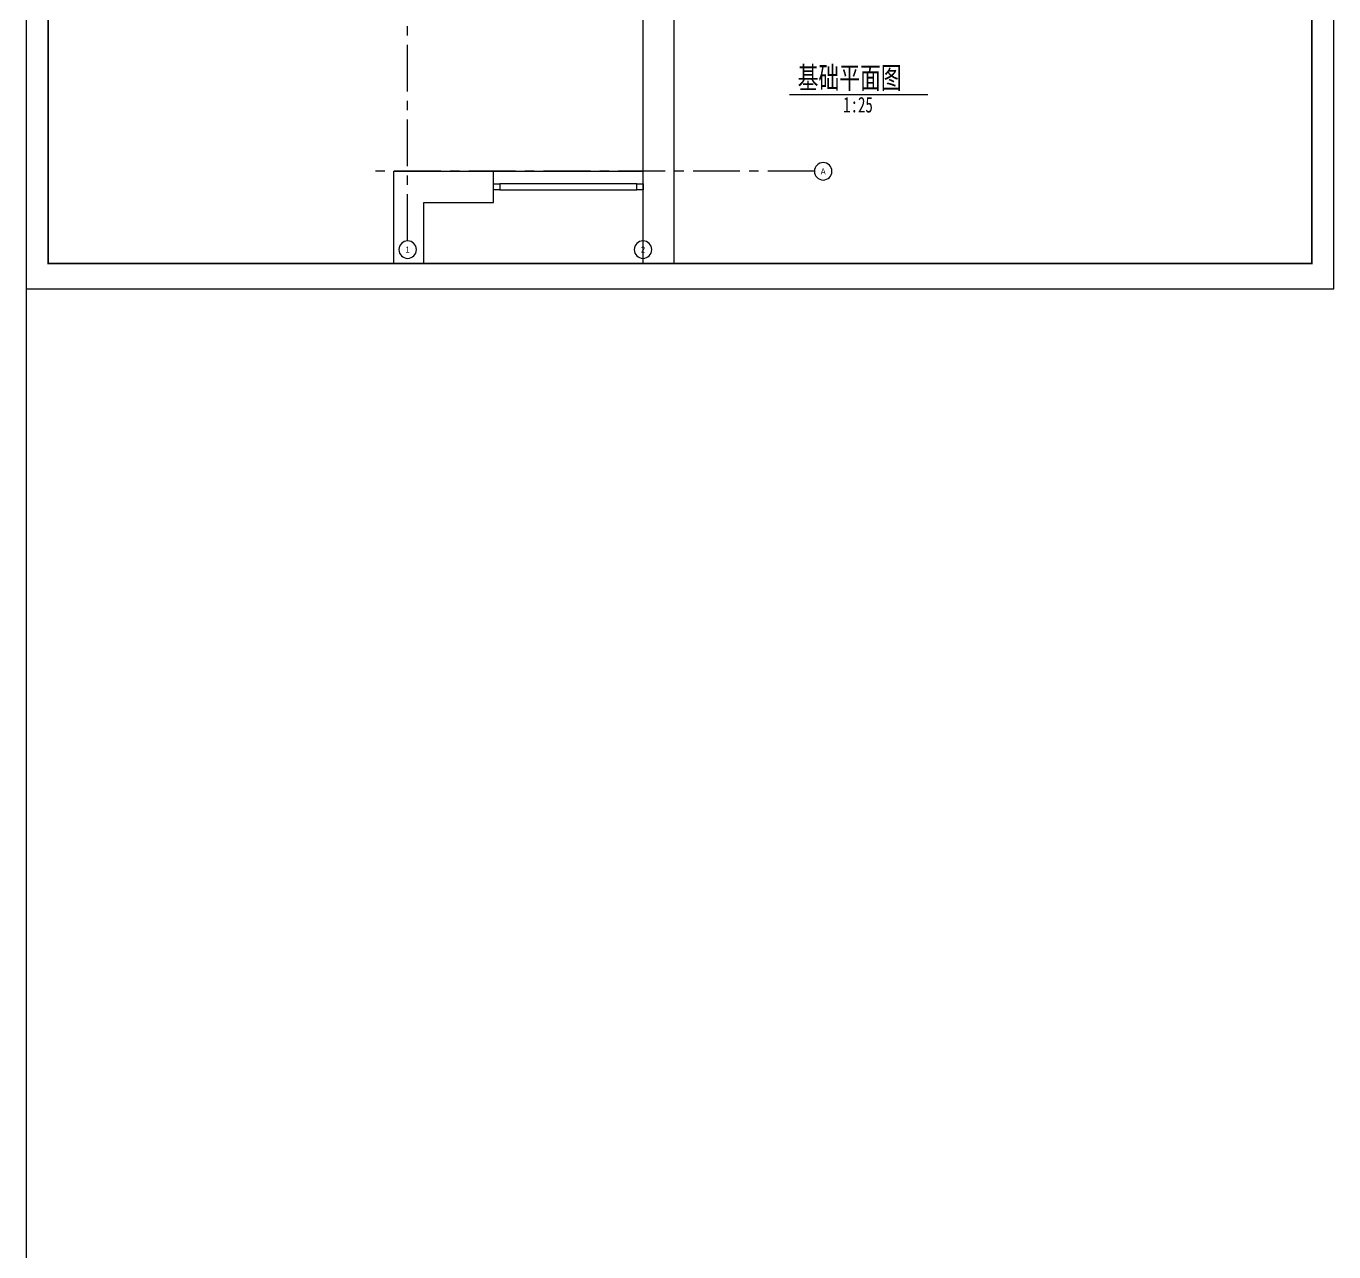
# Model space of a CAD drawing. Extents: x -40040 to 35635, y -182662 to -38118.
# Drawn here: x -8997 to 1504, y -110703 to -100862 of the extents above; entities that cross this region are included whole.
import ezdxf
from ezdxf.enums import TextEntityAlignment as Align

# ---------------------------------------------------------------- set-up
doc = ezdxf.new("R2010")
doc.units = 0
doc.header["$LTSCALE"] = 1000
doc.header["$MEASUREMENT"] = 0
doc.linetypes.add('CENTER', pattern=[2, 1.25, -0.25, 0.25, -0.25])
for name, color, linetype in [('A', 163, 'CENTER'), ('A-ANNO-DIMS', 6, 'Continuous'), ('A-ANNO-NOTE', 4, 'Continuous'), ('A-DOOR-FULL', 25, 'Continuous'), ('A-FLOR-STRS', 54, 'Continuous'), ('A-FURN-PATT-251', 251, 'Continuous'), ('S-GRID-IDEN', 4, 'Continuous'), ('核对', 2, 'Continuous')]:
    doc.layers.add(name, color=color, linetype=linetype)
doc.layers.add('A-ANNO-NPLT', color=250, linetype='Continuous', plot=False)
doc.styles.add('DIM_T3', font='ARIALN.TTF')
doc.styles.add('EN1', font='ARIALN.TTF')
doc.styles.add('TBLK-A1$0$EN', font='')
doc.styles.add('黑体', font='', dxfattribs={"width": 0.7})
doc.styles.get('TBLK-A1$0$EN').set_extended_font_data('SimSun')
doc.styles.get('黑体').set_extended_font_data('SimHei')

# ---------------------------------------------------------------- blocks, each defined once
blk = doc.blocks.new('alsidufhasdf')
at = {"layer": 'A-ANNO-NOTE'}
blk.add_line((-71369, -56095), (-70146, -56095), dxfattribs=at)
at = {"layer": 'A-ANNO-NOTE', "const_width": 12.5, "flags": 128}
blk.add_lwpolyline([(-69971, -65800), (-69971, -51475), (-80016, -51475), (-80016, -65800)], close=True, dxfattribs=at)
at = {"layer": 'A-ANNO-NOTE', "const_width": 8.75, "flags": 128}
blk.add_lwpolyline([(-71544, -56795), (-71544, -51475)], dxfattribs=at)
at = {"layer": 'A-ANNO-NOTE', "const_width": 8.75}
for points in [[(-71369, -51755), (-70146, -51755)], [(-71369, -52735), (-70146, -52735)], [(-71369, -53575), (-70146, -53575)], [(-71369, -53995), (-70146, -53995)], [(-71369, -54415), (-70146, -54415)], [(-71369, -54835), (-70146, -54835)], [(-71369, -55255), (-70146, -55255)], [(-71369, -55675), (-70146, -55675)], [(-71369, -56095), (-70146, -56095)], [(-71544, -56795), (-69971, -56795)]]:
    blk.add_lwpolyline(points, dxfattribs=at)
at = {"layer": 'A-ANNO-NPLT'}
for p, q in [((-70146, -51615), (-71369, -51615)), ((-70844, -51615), (-70844, -56655)), ((-71369, -51755), (-70146, -51755)), ((-71369, -51895), (-70146, -51895)), ((-71369, -52035), (-70146, -52035)), ((-71369, -52175), (-70146, -52175)), ((-71369, -52315), (-70146, -52315)), ((-71369, -52455), (-70146, -52455)), ((-71369, -52595), (-70146, -52595)), ((-71369, -52735), (-70146, -52735)), ((-71369, -52875), (-70146, -52875)), ((-71369, -53015), (-70146, -53015)), ((-71369, -53155), (-70146, -53155)), ((-71369, -53295), (-70146, -53295)), ((-71369, -53435), (-70146, -53435)), ((-71369, -53575), (-70146, -53575)), ((-71369, -53715), (-70146, -53715)), ((-71369, -53855), (-70146, -53855)), ((-71369, -53995), (-70146, -53995)), ((-71369, -54135), (-70146, -54135)), ((-71369, -54275), (-70146, -54275)), ((-71369, -54415), (-70146, -54415)), ((-71369, -54555), (-70146, -54555)), ((-71369, -54695), (-70146, -54695)), ((-71369, -54835), (-70146, -54835)), ((-71369, -54975), (-70146, -54975)), ((-71369, -55115), (-70146, -55115)), ((-71369, -55255), (-70146, -55255)), ((-71369, -55395), (-70146, -55395)), ((-71369, -55535), (-70146, -55535)), ((-71369, -55815), (-70146, -55815)), ((-71369, -55955), (-70146, -55955)), ((-71369, -55955), (-70146, -55955)), ((-71369, -56095), (-70146, -56095)), ((-71369, -56095), (-70146, -56095)), ((-71369, -56235), (-70146, -56235)), ((-71369, -56235), (-70146, -56235)), ((-71369, -56235), (-70146, -56235)), ((-71369, -56375), (-70146, -56375)), ((-71369, -56375), (-70146, -56375)), ((-71369, -56515), (-70146, -56515)), ((-71369, -56515), (-70146, -56515)), ((-71369, -56655), (-70146, -56655)), ((-71369, -56655), (-70146, -56655))]:
    blk.add_line(p, q, dxfattribs=at)
blk.add_lwpolyline([(-69796, -66000), (-69796, -51300), (-80191, -51300), (-80191, -66000)], close=True, dxfattribs=at)
for points in [[(-71369, -56655), (-71369, -51615)], [(-70146, -51615), (-70146, -56655)], [(-70146, -56795), (-71369, -56795)]]:
    blk.add_lwpolyline(points, dxfattribs=at)
at = {"layer": 'A-ANNO-NOTE', "style": 'TBLK-A1$0$EN'}
for s, p in [('修改版本', (-71369, -51755)), ('委托单位', (-71369, -52875)), ('项目编号', (-71369, -53015)), ('项目名称', (-71369, -53155)), ('金山岭庭院装置', (-70844, -53155)), ('项目地点', (-71369, -53295)), ('阿那亚 金山岭', (-70844, -53295)), ('审核', (-71369, -53715)), ('项目负责人', (-71369, -54135)), ('专业负责人', (-71369, -54555)), ('校对', (-71369, -54975)), ('设计', (-71369, -55395)), ('制图', (-71369, -55815)), ('图别', (-71369, -56235)), ('图名', (-71369, -56375)), ('比例', (-71369, -56515)), ('1:25', (-70832, -56515)), ('日期', (-71369, -56655)), ('2026年07月', (-70832, -56655))]:
    blk.add_text(s, height=70, dxfattribs=at).set_placement(p, align=Align.BOTTOM_LEFT)
at = {"layer": 'A-ANNO-NOTE', "char_height": 300, "attachment_point": 1, "style": 'DIM_T3'}
for s, insert in [('{\\fSimSun|b0|i0|c134|p2;A2}', (-70749, -50324)), ('{\\fSimSun|b0|i0|c134|p2;1:25}', (-70749, -50769))]:
    blk.add_mtext_dynamic_manual_height_columns(s, width=5992.16, gutter_width=1500, heights=[0], dxfattribs=dict(at, insert=insert))
blk = doc.blocks.new('TAG-COL')
blk.add_circle((0, 0), 4)
at = {"style": 'EN1'}
blk.add_attdef('NO', text='', height=2.19, dxfattribs=at).set_placement((0.01, 0.01), align=Align.MIDDLE_CENTER)
blk = doc.blocks.new('00')
at = {"layer": 'A', "ltscale": 0.3}
for p, q in [((28518, -127586), (28518, -113481)), ((30408, -127586), (30408, -113481)), ((31785, -114627), (27423, -114627)), ((31740, -125227), (28195, -125227)), ((31785, -127027), (28195, -127027))]:
    blk.add_line(p, q, dxfattribs=at)
at = {"layer": 'S-GRID-IDEN'}
ref = blk.add_blockref('TAG-COL', (28518, -113411), dxfattribs=dict(at, xscale=-17.5, yscale=17.5, zscale=17.5, rotation=179.9287525087452))
ref.add_attrib('NO', '1', dxfattribs={"layer": '0', "height": 50, "rotation": 359.9288, "style": 'EN1'}).set_placement((28518, -113411), align=Align.MIDDLE_CENTER)
ref = blk.add_blockref('TAG-COL', (30408, -113411), dxfattribs=dict(at, xscale=-17.5, yscale=17.5, zscale=17.5, rotation=179.9287525087452))
ref.add_attrib('NO', '2', dxfattribs={"layer": '0', "height": 50, "rotation": 359.9288, "style": 'EN1'}).set_placement((30408, -113411), align=Align.MIDDLE_CENTER)
ref = blk.add_blockref('TAG-COL', (31855, -114627), dxfattribs=dict(at, xscale=-17.5, yscale=17.5, zscale=17.5, rotation=179.9287525087452))
ref.add_attrib('NO', 'C', dxfattribs={"layer": '0', "height": 50, "rotation": 359.9288, "style": 'EN1'}).set_placement((31855, -114627), align=Align.MIDDLE_CENTER)
ref = blk.add_blockref('TAG-COL', (31810, -125227), dxfattribs=dict(at, xscale=-17.5, yscale=17.5, zscale=17.5, rotation=179.9287525087452))
ref.add_attrib('NO', 'B', dxfattribs={"layer": '0', "height": 50, "rotation": 359.9288, "style": 'EN1'}).set_placement((31810, -125227), align=Align.MIDDLE_CENTER)
ref = blk.add_blockref('TAG-COL', (31855, -127027), dxfattribs=dict(at, xscale=-17.5, yscale=17.5, zscale=17.5, rotation=179.9287525087452))
ref.add_attrib('NO', 'A', dxfattribs={"layer": '0', "height": 50, "rotation": 359.9288, "style": 'EN1'}).set_placement((31855, -127027), align=Align.MIDDLE_CENTER)
ref = blk.add_blockref('TAG-COL', (28518, -127656), dxfattribs=dict(at, xscale=-17.5, yscale=17.5, zscale=17.5, rotation=179.9287525087452))
ref.add_attrib('NO', '1', dxfattribs={"layer": '0', "height": 50, "rotation": 359.9288, "style": 'EN1'}).set_placement((28518, -127656), align=Align.MIDDLE_CENTER)
ref = blk.add_blockref('TAG-COL', (30408, -127656), dxfattribs=dict(at, xscale=-17.5, yscale=17.5, zscale=17.5, rotation=179.9287525087452))
ref.add_attrib('NO', '2', dxfattribs={"layer": '0', "height": 50, "rotation": 359.9288, "style": 'EN1'}).set_placement((30408, -127656), align=Align.MIDDLE_CENTER)

msp = doc.modelspace()

# ---------------------------------------------------------------- linework, layer by layer
at = {"layer": 'A-ANNO-NOTE'}
msp.add_line((-2866.5, -101410.8), (-1756.1, -101410.8), dxfattribs=at)
at = {"layer": 'A-DOOR-FULL'}
for points in [[(-5243.3, -102126.7), (-5193.3, -102126.7), (-5193.3, -102176.7), (-5243.3, -102176.7)], [(-5193.3, -102176.7), (-4093.3, -102176.7), (-4093.3, -102126.7), (-5193.3, -102126.7)], [(-4093.3, -102126.7), (-4043.3, -102126.7), (-4043.3, -102176.7), (-4093.3, -102176.7)]]:
    msp.add_lwpolyline(points, close=True, dxfattribs=at)
at = {"layer": 'A-FLOR-STRS'}
for p, q in [((-4043.3, -102768.4), (-4043.3, -88632.9)), ((-3793.3, -102768.4), (-3793.3, -88632.9)), ((-6043.3, -102768.4), (-6043.3, -102026.7)), ((-6043.3, -102026.7), (-5243.3, -102026.7)), ((-5243.3, -102276.7), (-5243.3, -102026.7)), ((-5243.3, -102026.7), (-4043.3, -102026.7)), ((-5803.3, -102768.4), (-5803.3, -102276.7)), ((-5803.3, -102276.7), (-5243.3, -102276.7))]:
    msp.add_line(p, q, dxfattribs=at)
at = {"layer": 'A-FURN-PATT-251'}
msp.add_line((-8997.1, -38120.4), (-8997.1, -182662.1), dxfattribs=at)

# ---------------------------------------------------------------- block references
at = {"layer": 'A-ANNO-DIMS', "xscale": 1.010204081632657, "yscale": 1.010204081632657, "zscale": 1.010204081632657}
msp.add_blockref('alsidufhasdf', (72012, -36296.7), dxfattribs=at)
at = {"layer": '核对', "color": 2}
msp.add_blockref('00', (-34451.6, 25000), dxfattribs=at)

# ---------------------------------------------------------------- texts
at = {"layer": 'A-ANNO-NOTE', "style": '黑体', "width": 0.7}
msp.add_text('基础平面图', height=175, dxfattribs=at).set_placement((-2801.7, -101362.3))
msp.add_text('1:25', height=125, rotation=0, dxfattribs=at).set_placement((-2436.1, -101554.8))

doc.saveas('drawing.dxf')
